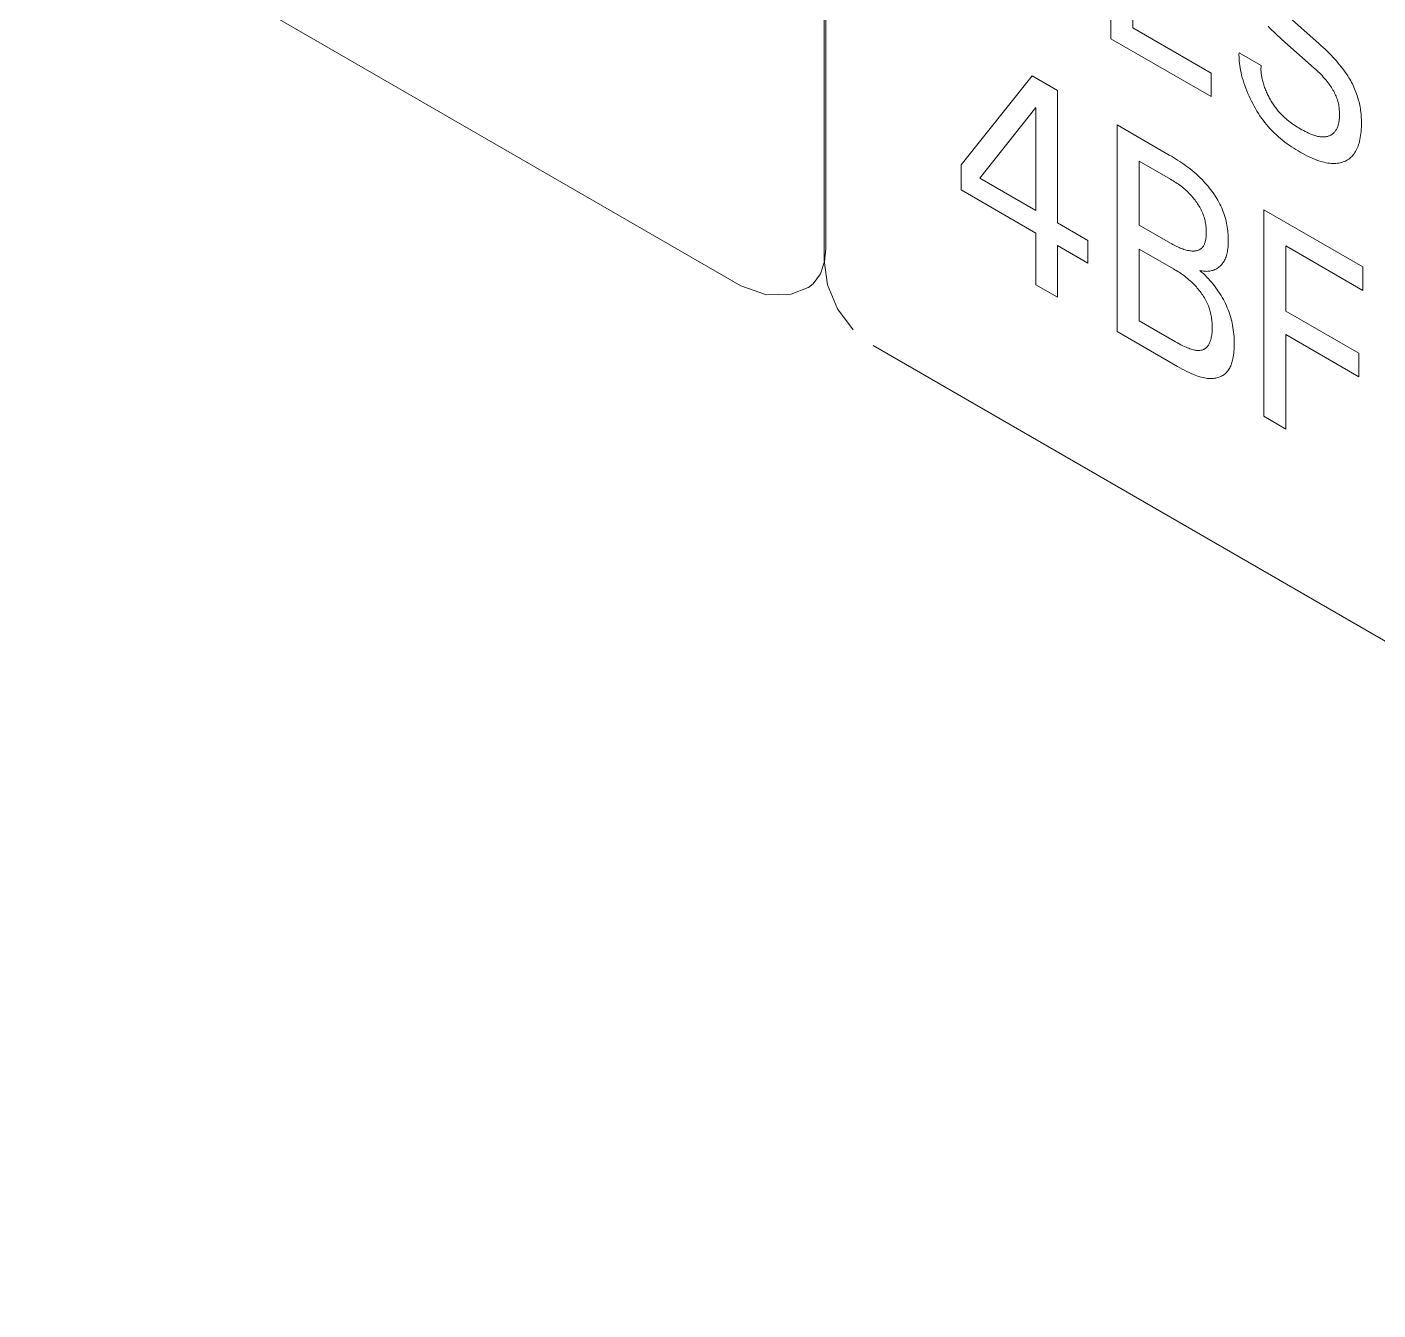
# Model space of a CAD drawing. Header units: inches. Extents: x 67578 to 72421, y -34894 to -31675.
# Drawn here: x 69285.49 to 69298.23, y -33431.71 to -33419.61 of the extents above; entities that cross this region are included whole.
import ezdxf

# ---------------------------------------------------------------- set-up
doc = ezdxf.new("R2010")
doc.units = ezdxf.units.IN
doc.header["$MEASUREMENT"] = 0

# ---------------------------------------------------------------- blocks, each defined once
blk = doc.blocks.new('ET200S')
at = {"lineweight": 0}
for p, q in [((97.9374, -46.5611), (97.9374, 18.9224)), ((97.9268, 18.8534), (97.9268, -46.6301)), ((87.5343, -41.0647), (97.4339, -46.7801)), ((99.6278, -45.316), (99.6278, -44.0912)), ((99.7584, -44.8306), (99.7584, -45.2525)), ((100.669, -45.175), (100.8611, -45.3449)), ((99.7584, -45.2525), (100.2218, -45.52)), ((100.2218, -45.6589), (99.6278, -45.316)), ((100.8327, -45.49), (100.6406, -45.32)), ((100.3875, -45.3996), (100.5188, -45.4754)), ((98.7395, -46.0638), (99.1603, -45.536)), ((99.1603, -45.536), (99.3112, -45.6231)), ((100.2218, -45.52), (100.2218, -45.6589)), ((99.3112, -45.6231), (99.3112, -46.4078)), ((99.1833, -45.7237), (98.8511, -46.1422)), ((99.1833, -46.3339), (99.1833, -45.7237)), ((99.665, -45.8274), (99.9742, -46.0059)), ((99.665, -47.0521), (99.665, -45.8274)), ((99.7956, -46.0416), (99.7956, -46.4201)), ((98.7395, -46.2114), (98.7395, -46.0638)), ((99.1833, -46.4676), (98.7395, -46.2114)), ((98.8511, -46.1422), (99.1833, -46.3339)), ((100.5343, -46.3293), (101.1223, -46.6687)), ((100.5343, -47.554), (100.5343, -46.3293)), ((99.3112, -46.4078), (99.4918, -46.5121)), ((99.7956, -46.4201), (99.9814, -46.5273)), ((99.1833, -46.774), (99.1833, -46.4676)), ((99.4918, -46.5121), (99.4918, -46.6457)), ((97.9307, -46.6365), (97.9374, -46.5611)), ((99.3112, -46.5414), (99.3112, -46.8478)), ((99.4918, -46.6457), (99.3112, -46.5414)), ((99.7956, -46.5624), (99.7956, -46.9886)), ((101.1223, -46.8076), (100.6649, -46.5435)), ((100.6649, -46.5435), (100.6649, -46.9298)), ((97.9067, -46.7098), (97.9307, -46.6365)), ((97.9474, -46.7752), (97.9268, -46.6301)), ((101.1223, -46.6687), (101.1223, -46.8076)), ((97.8339, -46.79), (97.8626, -46.769)), ((97.8626, -46.769), (97.9067, -46.7098)), ((98.0068, -46.9166), (97.9474, -46.7752)), ((99.3112, -46.8478), (99.1833, -46.774)), ((97.5855, -46.8347), (97.4339, -46.7801)), ((97.7312, -46.8302), (97.5855, -46.8347)), ((97.8337, -46.7901), (97.7312, -46.8302)), ((98.1006, -47.0422), (98.0068, -46.9166)), ((100.6649, -46.9298), (101.0986, -47.1802)), ((99.7956, -46.9886), (100.0114, -47.1132)), ((100.0229, -47.2587), (99.665, -47.0521)), ((101.0986, -47.3191), (100.6649, -47.0687)), ((100.6649, -47.0687), (100.6649, -47.6294)), ((98.2183, -47.1348), (108.1178, -52.8502)), ((101.0986, -47.1802), (101.0986, -47.3191)), ((100.6649, -47.6294), (100.5343, -47.554))]:
    blk.add_line(p, q, dxfattribs=at)
for points in [[(100.5605, -45.2423), (100.5704, -45.2528), (100.5818, -45.2646), (100.5934, -45.2761), (100.6051, -45.2874), (100.6169, -45.2985), (100.6287, -45.3094), (100.6406, -45.32)], [(100.3875, -45.3996), (100.3872, -45.4117), (100.3874, -45.4241), (100.3879, -45.4367), (100.3889, -45.4495), (100.3902, -45.4625), (100.3919, -45.4757), (100.394, -45.489), (100.3965, -45.5025), (100.3993, -45.516), (100.4029, -45.5314), (100.407, -45.5469), (100.4115, -45.5625), (100.4164, -45.5781), (100.4217, -45.5937), (100.4274, -45.6094), (100.4335, -45.625), (100.4399, -45.6406), (100.4466, -45.6558), (100.4537, -45.671), (100.4611, -45.686), (100.4688, -45.7009), (100.4768, -45.7156), (100.4851, -45.7302), (100.4937, -45.7445), (100.5025, -45.7586), (100.5117, -45.7724), (100.5211, -45.786), (100.5307, -45.7992), (100.5406, -45.8122), (100.5507, -45.8247), (100.561, -45.8369), (100.5727, -45.85), (100.5846, -45.8625), (100.5966, -45.8746), (100.6089, -45.8863), (100.6214, -45.8975), (100.634, -45.9083), (100.6467, -45.9187), (100.6596, -45.9287), (100.6725, -45.9383), (100.6855, -45.9475), (100.6985, -45.9564), (100.7116, -45.9649), (100.7247, -45.9732), (100.7378, -45.9811), (100.7508, -45.9887), (100.7651, -45.9967), (100.7793, -46.0043), (100.7934, -46.0115), (100.8075, -46.0183), (100.8215, -46.0246), (100.8355, -46.0304), (100.8494, -46.0357), (100.8602, -46.0395), (100.871, -46.0429), (100.8817, -46.046), (100.8924, -46.0486), (100.9029, -46.0509), (100.9134, -46.0527), (100.9237, -46.0541), (100.934, -46.055), (100.9433, -46.0555), (100.9526, -46.0555), (100.9617, -46.0551), (100.9706, -46.0543), (100.9794, -46.0531), (100.988, -46.0514), (100.9964, -46.0492), (101.0045, -46.0466), (101.0115, -46.0439), (101.0183, -46.0409), (101.025, -46.0375), (101.0314, -46.0338), (101.0376, -46.0296), (101.0435, -46.0252), (101.0493, -46.0204), (101.0548, -46.0152), (101.0601, -46.0097), (101.0651, -46.0038), (101.0699, -45.9974), (101.0745, -45.9906), (101.0788, -45.9835), (101.0828, -45.9761), (101.0865, -45.9684), (101.09, -45.9604), (101.0932, -45.9521), (101.0962, -45.9436), (101.0989, -45.9348), (101.1014, -45.9258), (101.1041, -45.9143), (101.1065, -45.9024), (101.1085, -45.8903), (101.1101, -45.8779), (101.1114, -45.8653), (101.1124, -45.8524), (101.1131, -45.8394), (101.1134, -45.8261), (101.1135, -45.8126)], [(101.1135, -45.8126), (101.1133, -45.8027), (101.113, -45.7927), (101.1125, -45.7827), (101.1119, -45.7725), (101.111, -45.7622), (101.1099, -45.7519), (101.1086, -45.7414), (101.107, -45.7309), (101.1052, -45.7203), (101.1033, -45.7106), (101.1013, -45.7009), (101.0989, -45.6911), (101.0964, -45.6813), (101.0937, -45.6715), (101.0907, -45.6616), (101.0875, -45.6517), (101.0841, -45.6418), (101.0804, -45.6319), (101.0766, -45.6223), (101.0726, -45.6127), (101.0684, -45.6032), (101.064, -45.5937), (101.0593, -45.5843), (101.0545, -45.575), (101.0495, -45.5657), (101.0444, -45.5565), (101.039, -45.5475), (101.032, -45.536), (101.0247, -45.5248), (101.0171, -45.5138), (101.0094, -45.5029), (101.0015, -45.4923), (100.9934, -45.4819), (100.9839, -45.47), (100.9742, -45.4584), (100.9644, -45.447), (100.9544, -45.4359), (100.9443, -45.425), (100.9341, -45.4143), (100.9221, -45.4022), (100.9101, -45.3903), (100.8979, -45.3786), (100.8857, -45.3672), (100.8734, -45.3559), (100.8611, -45.3449)], [(100.6485, -45.775), (100.6425, -45.7691), (100.6365, -45.7631), (100.6307, -45.7568), (100.6249, -45.7504), (100.6203, -45.745), (100.6157, -45.7395), (100.6113, -45.7339), (100.6068, -45.7282), (100.6025, -45.7223), (100.5982, -45.7164), (100.594, -45.7104), (100.5899, -45.7042), (100.5858, -45.698), (100.5818, -45.6917), (100.578, -45.6854), (100.5742, -45.6789), (100.5705, -45.6724), (100.5669, -45.6659), (100.5634, -45.6593), (100.56, -45.6526), (100.5567, -45.6459), (100.5536, -45.6391), (100.5505, -45.6324), (100.5476, -45.6256), (100.5446, -45.6185), (100.5418, -45.6113), (100.5391, -45.6042), (100.5366, -45.5971), (100.5342, -45.5899), (100.532, -45.5828), (100.5299, -45.5757), (100.5279, -45.5686), (100.5262, -45.5616), (100.5245, -45.5546), (100.5231, -45.5476), (100.522, -45.5417), (100.521, -45.5359), (100.5201, -45.5301), (100.5194, -45.5244), (100.5188, -45.5187), (100.5183, -45.513), (100.518, -45.5075), (100.5177, -45.5019), (100.5177, -45.4965), (100.5177, -45.4911), (100.5179, -45.4858), (100.5183, -45.4805), (100.5188, -45.4754)], [(100.8327, -45.49), (100.8406, -45.497), (100.8485, -45.5043), (100.8563, -45.5117), (100.8641, -45.5192), (100.8719, -45.5269), (100.8795, -45.5349), (100.887, -45.543), (100.8945, -45.5514), (100.9018, -45.56), (100.9091, -45.5688), (100.9161, -45.578), (100.9212, -45.5847), (100.9261, -45.5916), (100.9309, -45.5986), (100.9356, -45.6057), (100.9401, -45.6128), (100.9445, -45.6201), (100.9487, -45.6275), (100.9526, -45.6349), (100.9564, -45.6424), (100.9599, -45.6499), (100.9632, -45.6575), (100.9662, -45.665), (100.9688, -45.6723), (100.9712, -45.6796), (100.9733, -45.6869), (100.9752, -45.6942), (100.9768, -45.7014), (100.9782, -45.7086), (100.9795, -45.7158), (100.9805, -45.723), (100.9813, -45.7301), (100.982, -45.7372), (100.9825, -45.7442), (100.9829, -45.7511), (100.9831, -45.7588), (100.9832, -45.7664), (100.9831, -45.7739), (100.9828, -45.7813), (100.9823, -45.7886), (100.9816, -45.7957), (100.9807, -45.8026), (100.9796, -45.8094), (100.9783, -45.816), (100.9771, -45.8212), (100.9758, -45.8263), (100.9743, -45.8313), (100.9727, -45.8362), (100.9709, -45.8409), (100.969, -45.8454), (100.9669, -45.8498), (100.9647, -45.854), (100.9623, -45.858), (100.9598, -45.8618), (100.9571, -45.8655), (100.9543, -45.8689), (100.9514, -45.8721), (100.9483, -45.8751), (100.9451, -45.878), (100.9418, -45.8806), (100.9383, -45.8831), (100.9347, -45.8854), (100.931, -45.8875), (100.9272, -45.8894), (100.9233, -45.8911), (100.9193, -45.8926), (100.9152, -45.894), (100.911, -45.8952), (100.9068, -45.8962), (100.9024, -45.897), (100.898, -45.8976), (100.8935, -45.8981), (100.889, -45.8984), (100.8844, -45.8985), (100.8798, -45.8984), (100.8738, -45.898), (100.8677, -45.8974), (100.8616, -45.8964), (100.8554, -45.8952), (100.8491, -45.8938), (100.8428, -45.8921), (100.8365, -45.8902), (100.8301, -45.8881), (100.8237, -45.8858), (100.8172, -45.8833), (100.8078, -45.8794), (100.7985, -45.8751), (100.789, -45.8706), (100.7795, -45.8657), (100.77, -45.8606), (100.7604, -45.8553), (100.7508, -45.8498), (100.7421, -45.8446), (100.7333, -45.8393), (100.7246, -45.8338), (100.7159, -45.8282), (100.7072, -45.8224), (100.6986, -45.8163), (100.69, -45.8101), (100.6815, -45.8036), (100.6731, -45.7968), (100.6648, -45.7898), (100.6566, -45.7826), (100.6485, -45.775)], [(99.7956, -46.0416), (99.9819, -46.1492), (99.9896, -46.1538), (99.9973, -46.1586), (100.0051, -46.1634), (100.0128, -46.1684), (100.0206, -46.1736), (100.0283, -46.1789), (100.036, -46.1844), (100.0436, -46.1901), (100.0513, -46.196), (100.0588, -46.2022), (100.0664, -46.2086), (100.0739, -46.2152), (100.0813, -46.2221), (100.0887, -46.2293), (100.0959, -46.2368), (100.1014, -46.2425), (100.1067, -46.2485), (100.112, -46.2546), (100.1172, -46.2609), (100.1223, -46.2672), (100.1273, -46.2738), (100.1322, -46.2804), (100.137, -46.2871), (100.1416, -46.294), (100.146, -46.3009), (100.1504, -46.3079), (100.1545, -46.315), (100.1584, -46.3222), (100.1622, -46.3294), (100.1657, -46.3367), (100.169, -46.344), (100.1721, -46.3513), (100.1749, -46.3586), (100.1775, -46.366), (100.1799, -46.3733), (100.182, -46.3806), (100.184, -46.388), (100.1858, -46.3953), (100.1873, -46.4026), (100.1887, -46.4099), (100.1899, -46.4172), (100.1909, -46.4244), (100.1917, -46.4316), (100.1924, -46.4387), (100.1929, -46.4458), (100.1932, -46.4528), (100.1934, -46.4597), (100.1934, -46.4666), (100.1932, -46.4734), (100.1929, -46.4801), (100.1925, -46.4866), (100.1918, -46.493), (100.191, -46.4993), (100.1901, -46.5054), (100.1889, -46.5114), (100.1875, -46.5171), (100.1863, -46.5216), (100.185, -46.5259), (100.1835, -46.53), (100.1818, -46.534), (100.1801, -46.5379), (100.1781, -46.5415), (100.1761, -46.545), (100.1739, -46.5483), (100.1715, -46.5514), (100.169, -46.5543), (100.1664, -46.5569), (100.1636, -46.5594), (100.1607, -46.5616), (100.1576, -46.5637), (100.1544, -46.5655), (100.1511, -46.5672), (100.1477, -46.5687), (100.1442, -46.57), (100.1406, -46.5711), (100.1368, -46.572), (100.133, -46.5728), (100.1291, -46.5735), (100.1252, -46.5739), (100.1212, -46.5743), (100.1171, -46.5744), (100.1129, -46.5745), (100.1087, -46.5743), (100.1045, -46.5741), (100.1002, -46.5737), (100.0959, -46.5732), (100.089, -46.5721), (100.082, -46.5706), (100.075, -46.5689), (100.0679, -46.567), (100.0608, -46.5647), (100.0537, -46.5622), (100.0466, -46.5595), (100.0394, -46.5566), (100.0322, -46.5535), (100.0249, -46.5502), (100.0177, -46.5467), (100.0104, -46.5431), (100.0032, -46.5393), (99.9959, -46.5354), (99.9887, -46.5314), (99.9814, -46.5273)], [(100.1555, -46.6895), (100.1624, -46.6912), (100.1693, -46.6925), (100.176, -46.6935), (100.1827, -46.6942), (100.1893, -46.6946), (100.1958, -46.6947), (100.2022, -46.6944), (100.2085, -46.6939), (100.2147, -46.6931), (100.2207, -46.692), (100.2267, -46.6906), (100.2325, -46.6889), (100.2381, -46.6869), (100.2437, -46.6846), (100.2491, -46.6821), (100.2546, -46.6791), (100.2599, -46.6759), (100.265, -46.6723), (100.27, -46.6685), (100.2748, -46.6644), (100.2793, -46.66), (100.2837, -46.6553), (100.2879, -46.6503), (100.2918, -46.6451), (100.2955, -46.6396), (100.299, -46.6339), (100.3022, -46.6279), (100.3052, -46.6216), (100.3081, -46.6149), (100.3106, -46.6079), (100.313, -46.6007), (100.315, -46.5933), (100.3169, -46.5856), (100.3185, -46.5777), (100.3199, -46.5696), (100.3212, -46.5599), (100.3223, -46.55), (100.3231, -46.5398), (100.3236, -46.5294), (100.3239, -46.5189), (100.3239, -46.5081), (100.3238, -46.4976), (100.3234, -46.4869), (100.3227, -46.4761), (100.3219, -46.4652), (100.3208, -46.4542), (100.3194, -46.4431), (100.3178, -46.4319), (100.3159, -46.4207), (100.3137, -46.4094), (100.3112, -46.398), (100.3085, -46.3867), (100.3054, -46.3753), (100.302, -46.364), (100.2983, -46.3526), (100.2942, -46.3413), (100.2898, -46.3301), (100.2851, -46.3188), (100.2798, -46.3073), (100.2742, -46.2959), (100.2682, -46.2846), (100.2619, -46.2734), (100.2553, -46.2623), (100.2484, -46.2513), (100.2412, -46.2405), (100.2339, -46.2298), (100.2262, -46.2193), (100.2184, -46.209), (100.2104, -46.1989), (100.2023, -46.1889), (100.194, -46.1792), (100.1856, -46.1697), (100.1771, -46.1604), (100.1685, -46.1514), (100.1568, -46.1396), (100.145, -46.1283), (100.1331, -46.1174), (100.1211, -46.107), (100.1091, -46.0969), (100.097, -46.0872), (100.0848, -46.0778), (100.0726, -46.0688), (100.0603, -46.0601), (100.048, -46.0516), (100.0357, -46.0435), (100.0234, -46.0356), (100.0111, -46.0279), (99.9988, -46.0203), (99.9865, -46.013), (99.9742, -46.0059)], [(99.7956, -46.5624), (99.9988, -46.6798), (100.0072, -46.6848), (100.0156, -46.6899), (100.024, -46.6952), (100.0324, -46.7006), (100.0408, -46.7062), (100.0491, -46.712), (100.0575, -46.718), (100.0658, -46.7242), (100.0741, -46.7306), (100.0823, -46.7373), (100.0905, -46.7442), (100.0987, -46.7514), (100.1068, -46.7589), (100.1148, -46.7667), (100.1227, -46.7747), (100.1286, -46.781), (100.1344, -46.7874), (100.1402, -46.794), (100.1458, -46.8008), (100.1514, -46.8077), (100.1568, -46.8147), (100.1622, -46.8219), (100.1673, -46.8292), (100.1724, -46.8366), (100.1772, -46.8441), (100.1819, -46.8517), (100.1864, -46.8594), (100.1907, -46.8672), (100.1947, -46.875), (100.1985, -46.8829), (100.2021, -46.8909), (100.2055, -46.8993), (100.2087, -46.9077), (100.2116, -46.9161), (100.2142, -46.9246), (100.2166, -46.933), (100.2188, -46.9415), (100.2207, -46.9499), (100.2223, -46.9583), (100.2238, -46.9667), (100.225, -46.975), (100.226, -46.9833), (100.2269, -46.9915), (100.2276, -46.9996), (100.2281, -47.0076), (100.2284, -47.0155), (100.2285, -47.0233), (100.2286, -47.0318), (100.2284, -47.0401), (100.228, -47.0483), (100.2275, -47.0563), (100.2267, -47.0642), (100.2257, -47.0719), (100.2245, -47.0794), (100.2231, -47.0867), (100.2215, -47.0939), (100.2201, -47.0992), (100.2185, -47.1044), (100.2168, -47.1095), (100.215, -47.1144), (100.213, -47.1192), (100.2108, -47.1238), (100.2084, -47.1282), (100.2059, -47.1324), (100.2032, -47.1364), (100.2003, -47.1401), (100.1977, -47.1431), (100.195, -47.1458), (100.1921, -47.1484), (100.1891, -47.1508), (100.186, -47.153), (100.1828, -47.1551), (100.1794, -47.1569), (100.176, -47.1585), (100.1724, -47.1598), (100.1687, -47.161), (100.165, -47.162), (100.1603, -47.1628), (100.1556, -47.1633), (100.1508, -47.1636), (100.1458, -47.1636), (100.1408, -47.1633), (100.1357, -47.1629), (100.1305, -47.1622), (100.1253, -47.1613), (100.1182, -47.1598), (100.111, -47.158), (100.1037, -47.1559), (100.0963, -47.1535), (100.089, -47.1509), (100.0816, -47.1481), (100.0741, -47.145), (100.0637, -47.1405), (100.0533, -47.1356), (100.0428, -47.1304), (100.0323, -47.1249), (100.0219, -47.1192), (100.0114, -47.1132)], [(100.0229, -47.2587), (100.0364, -47.2665), (100.0501, -47.274), (100.0637, -47.2813), (100.0773, -47.2882), (100.091, -47.2948), (100.1046, -47.301), (100.1181, -47.3067), (100.1275, -47.3104), (100.1369, -47.3139), (100.1463, -47.317), (100.1555, -47.3199), (100.1648, -47.3224), (100.1739, -47.3246), (100.183, -47.3265), (100.192, -47.328), (100.2009, -47.3291), (100.2097, -47.3297), (100.2165, -47.33), (100.2232, -47.33), (100.2298, -47.3297), (100.2363, -47.3292), (100.2427, -47.3284), (100.2491, -47.3273), (100.2553, -47.326), (100.2614, -47.3244), (100.2673, -47.3225), (100.2732, -47.3204), (100.2788, -47.318), (100.2843, -47.3153), (100.2897, -47.3124), (100.2949, -47.3092), (100.2998, -47.3057), (100.3046, -47.3019), (100.3092, -47.2978), (100.3136, -47.2935), (100.3178, -47.2888), (100.3218, -47.2839), (100.3255, -47.2787), (100.329, -47.2731), (100.3323, -47.2673), (100.3354, -47.2613), (100.3382, -47.255), (100.3409, -47.2484), (100.3433, -47.2417), (100.3456, -47.2347), (100.3476, -47.2275), (100.3495, -47.2202), (100.3511, -47.2126), (100.3532, -47.202), (100.3548, -47.1911), (100.3562, -47.1799), (100.3573, -47.1685), (100.3582, -47.1569), (100.3587, -47.1452), (100.359, -47.1333), (100.3591, -47.1213), (100.359, -47.1081), (100.3585, -47.0949), (100.3578, -47.0815), (100.3567, -47.068), (100.3553, -47.0544), (100.3535, -47.0407), (100.3514, -47.0268), (100.3488, -47.0128), (100.3465, -47.0017), (100.3439, -46.9904), (100.3411, -46.9791), (100.3379, -46.9678), (100.3345, -46.9564), (100.3308, -46.945), (100.3268, -46.9336), (100.3225, -46.9222), (100.3179, -46.9108), (100.3126, -46.8984), (100.3069, -46.8861), (100.3009, -46.8739), (100.2945, -46.8619), (100.2879, -46.8499), (100.281, -46.8382), (100.2738, -46.8266), (100.2664, -46.8152), (100.2585, -46.8036), (100.2503, -46.7923), (100.2419, -46.7812), (100.2334, -46.7703), (100.2244, -46.7595), (100.2152, -46.7488), (100.2058, -46.7385), (100.1964, -46.7284), (100.1863, -46.7182), (100.1761, -46.7083), (100.1659, -46.6987), (100.1555, -46.6895)]]:
    blk.add_lwpolyline(points, dxfattribs=at)

msp = doc.modelspace()

# ---------------------------------------------------------------- block references
at = {"xscale": 1.59100124616462, "yscale": 1.59100124616462, "zscale": 1.59100124616462}
msp.add_blockref('ET200S', (69137.204, -33347.624), dxfattribs=at)

doc.saveas('drawing.dxf')
